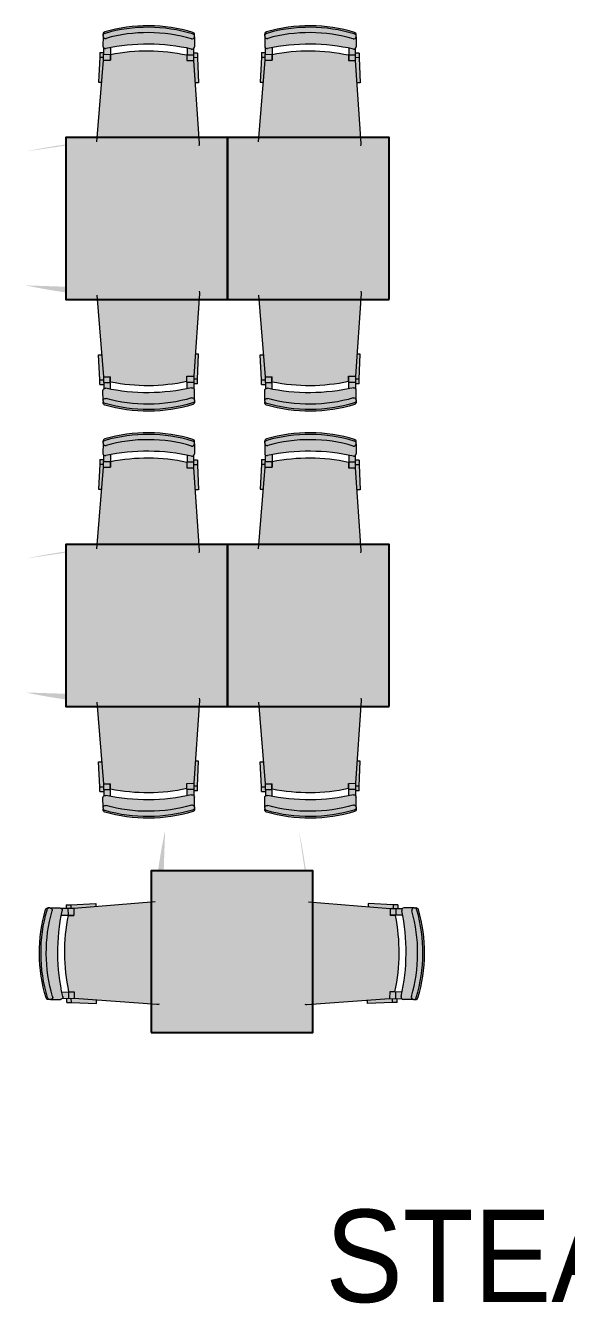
# Model space of a CAD drawing. Header units: millimetres. Extents: x -2729 to 15248, y -12439 to 5292.
# Drawn here: x 3342 to 3576, y -6857 to -6304 of the extents above; entities that cross this region are included whole.
import ezdxf

# ---------------------------------------------------------------- set-up
doc = ezdxf.new("R2010")
doc.units = ezdxf.units.MM
doc.layers.add('0-Mek_vrf text', color=7, linetype='Continuous')
doc.layers.add('tefris', color=39, linetype='Continuous')
doc.styles.add('Мой Ариал', font='arial.ttf', dxfattribs={"width": 0.9})

# ---------------------------------------------------------------- blocks, each defined once
blk = doc.blocks.new('dfgbdf')
at = {"layer": 'tefris', "color": 250, "lineweight": 9}
for p, q in [((-2454111.619684269, 525210.158802735), (-2454111.651142441, 525205.7704439993)), ((-2454111.619684269, 525210.158802735), (-2454111.651142441, 525205.7704439993)), ((-2454111.619684269, 525210.158802735), (-2454111.61313714, 525211.0721156007)), ((-2454072.020701715, 525209.8749354146), (-2454072.052159887, 525205.4865766789)), ((-2454072.020701715, 525209.8749354146), (-2454072.052159887, 525205.4865766789)), ((-2454072.020701715, 525209.8749354146), (-2454072.014154585, 525210.7882482801)), ((-2454111.393876919, 525199.8079857455), (-2454111.356269388, 525205.054168995)), ((-2454108.455731259, 525205.1188426953), (-2454108.493951429, 525199.7871974818)), ((-2454075.256584268, 525204.8808529217), (-2454075.294804439, 525199.5492077086)), ((-2454072.394878949, 525199.528419445), (-2454072.357271417, 525204.7746026947)), ((-2454114.364413285, 525164.5024694676), (-2454111.393876919, 525199.8079857455)), ((-2454112.999900517, 525201.1196209646), (-2454113.57778656, 525190.2564495396)), ((-2454112.985563781, 525203.1195695786), (-2454112.999900517, 525201.1196209646)), ((-2454112.999900517, 525201.1196209646), (-2454111.384557405, 525201.1080412957)), ((-2454112.985563781, 525203.1195695786), (-2454111.370220672, 525203.107989909)), ((-2454111.393876919, 525199.8079857455), (-2454108.393953999, 525199.7864806453)), ((-2454111.375956003, 525202.3079215129), (-2454108.476030512, 525202.2871332491)), ((-2454108.377466755, 525202.0864215513), (-2454108.393953999, 525199.7864806453)), ((-2454075.378314627, 525201.8498654515), (-2454075.394801869, 525199.5499245452)), ((-2454075.394801869, 525199.5499245452), (-2454072.394878949, 525199.528419445)), ((-2454075.276883522, 525202.0491434757), (-2454072.376958031, 525202.0283552122)), ((-2454069.8998299, 525163.7397039934), (-2454072.394878949, 525199.528419445)), ((-2454070.770216322, 525200.816895326), (-2454072.385559435, 525200.828474995)), ((-2454070.75587959, 525202.8168439397), (-2454072.371222701, 525202.8284236089)), ((-2454070.75587959, 525202.8168439397), (-2454070.770216322, 525200.816895326)), ((-2454070.770216322, 525200.816895326), (-2454070.348128059, 525189.946555534)), ((-2454113.57778656, 525190.2564495396), (-2454112.198356299, 525190.2465610235)), ((-2454070.348128059, 525189.946555534), (-2454071.727558321, 525189.95644405))]:
    blk.add_line(p, q, dxfattribs=at)
for centre, radius, start, end in [((-2454092.409191321, 525148.7779265486), 65.89265889045396, 89.45884940670703, 106.2935274857314), ((-2454092.109199028, 525148.7757760386), 65.89265889045396, 72.8850311529628, 89.71970926283139), ((-2454110.619709962, 525210.1516343682), 1, 179.5892793318425, 285.8993206494205), ((-2454110.95488347, 525210.5468397918), 0.6645643387296895, 128.1842560686453, 174.5564035868221), ((-2454110.613162832, 525211.0649472337), 1, 106.424976356534, 179.5892793318425), ((-2454110.477309588, 525209.903743491), 1.465455548318734, 98.72199400806039, 127.3173746617995), ((-2454092.409191321, 525148.7779265486), 65.19265889045396, 89.45884940670703, 106.2935274857314), ((-2454092.43093583, 525145.7446062912), 65.92605708526092, 89.4589154703867, 105.7679051027529), ((-2454092.130943537, 525145.7424557811), 65.92605708526092, 73.41065353881503, 89.71964317462334), ((-2454092.112385946, 525148.7757988839), 65.19265889045396, 72.8850311529628, 89.71970926283139), ((-2454073.020676022, 525209.8821037814), 1, 253.2792379985671, 359.5892793318426), ((-2454073.169802533, 525209.636302729), 1.465455548318734, 51.8611839938373, 80.45656463648214), ((-2454073.014128892, 525210.795416647), 1, 359.5892793318426, 72.75358231075933), ((-2454072.683058072, 525210.2724862649), 0.6645643387296895, 4.622155051725973, 50.99430259902947), ((-2454110.651168134, 525205.7632756322), 1, 179.5892793318425, 282.1716553241168), ((-2454092.605583447, 525121.3815767524), 85.28971260092196, 89.48851251595534, 102.0700716838015), ((-2454092.445793999, 525122.746649585), 80.92352941175771, 77.82438813700311, 101.3541705151467), ((-2454092.305591153, 525121.3794262424), 85.28971260092196, 77.10848695473183, 89.69004613117218), ((-2454073.052134194, 525205.4937450454), 1, 257.0069033155113, 359.5892793318426), ((-2454072.892565872, 525163.5310621646), 3, 344.9838835373608, 3.987984671885633)]:
    blk.add_arc(centre, radius, start, end, dxfattribs=at)
blk = doc.blocks.new('fgvbhfgjh')
h = blk.add_hatch(color=18)
h.set_gradient(color1=(8, 8, 8), color2=(145, 145, 145), one_color=1, tint=0.4099999964237213, name='INVCURVED')
h.paths.add_polyline_path([(-2451483.19880926, 521668.8699824771), (-2451413.19880926, 521668.8699824771), (-2451413.19880926, 521598.869982477), (-2451483.19880926, 521598.869982477)])
blk.add_lwpolyline([(-2451483.19880926, 521668.8699824771), (-2451413.19880926, 521668.8699824771), (-2451413.19880926, 521598.869982477), (-2451483.19880926, 521598.869982477), (-2451483.19880926, 521668.8699824771)])
blk = doc.blocks.new('mmmm')
at = {"layer": 'tefris'}
h = blk.add_hatch(color=18, dxfattribs=at)
h.set_gradient(color1=(8, 8, 8), color2=(92, 92, 92), one_color=1, tint=0.3600000143051147, name='CYLINDER')
edge = h.paths.add_edge_path()
edge.add_ellipse((-2457679.188082683, 522983.9656163464), major_axis=(-0.7071067817222897, 0.7071067817222896), ratio=0.9999999995503444, start_angle=224.6289349861511, end_angle=297.794258137757, ccw=False)
edge.add_line((-2457678.188103654, 522983.9591400851), (-2457678.19209032, 522983.4386288924))
edge.add_ellipse((-2457678.856640798, 522983.4429210727), major_axis=(0.4699179507806104, 0.4699179507806102), ratio=0.9999999992327752, start_angle=314.6299447237471, end_angle=369.2071047513651)
edge.add_ellipse((-2457679.342933607, 522982.8063922324), major_axis=(1.036233554988591, 1.036233554988591), ratio=0.9999999988766552, start_angle=8.340224815695624, end_angle=35.49723029684532)
edge.add_ellipse((-2457698.242316748, 522921.9324592913), major_axis=(46.09817118423729, 46.09817118423728), ratio=0.9999999999767026, start_angle=27.92569661727104, end_angle=44.76037470618905)
edge.add_ellipse((-2457698.539123553, 522921.9343762971), major_axis=(46.098171190294, 46.098171190294), ratio=0.9999999999654413, start_angle=44.49951486546471, end_angle=61.33419295303329)
edge.add_ellipse((-2457716.650621083, 522983.047354069), major_axis=(1.0362335564434, 1.0362335564434), ratio=0.9999999993428333, start_angle=53.76265933991045, end_angle=80.91966347774053)
edge.add_ellipse((-2457717.128651278, 522983.6901112522), major_axis=(-0.469917950441453, 0.469917950441453), ratio=0.9999999963918572, start_angle=-9.94721817048274, end_angle=39.59706914734291)
edge.add_line((-2457717.790263056, 522983.7526861261), (-2457717.787277593, 522984.2149197343))
edge.add_ellipse((-2457716.78729845, 522984.2084610986), major_axis=(0.7071067817655636, 0.7071067817655637), ratio=0.9999999992213571, start_angle=61.465641435351586, end_angle=134.6299448394291, ccw=False)
edge.add_ellipse((-2457698.539123555, 522921.9343762975), major_axis=(-46.59314593089847, 46.59314593089847), ratio=0.9999999999548213, start_angle=314.49951495361813, end_angle=331.3341929450192, ccw=False)
edge.add_ellipse((-2457698.239129812, 522921.9324387084), major_axis=(-46.5931459337958, 46.59314593379575), ratio=0.9999999999815988, start_angle=297.92569677302316, end_angle=314.76037479879227, ccw=False)
edge = h.paths.add_edge_path()
edge.add_ellipse((-2457761.927457061, 522875.6034356472), major_axis=(119.3420201263131, 37.18174596054682), ratio=0.4265283154179995, start_angle=36.98227490870283, end_angle=62.29266454274355)
edge.add_line((-2457720.479314032, 522937.9572304637), (-2457717.560022757, 522972.9509483364))
edge.add_line((-2457717.560022757, 522972.9509483366), (-2457714.560085328, 522972.9315724254))
edge.add_line((-2457714.560085328, 522972.931572425), (-2457714.545230464, 522975.231524454))
edge.add_ellipse((-2457698.557250628, 522895.9030799139), major_axis=(57.22157640173275, 57.22157640173277), ratio=0.9999999999961988, start_angle=392.86505360477304, end_angle=416.39483596480096, ccw=False)
edge.add_line((-2457681.545918752, 522975.0183894324), (-2457681.560773617, 522972.7184374039))
edge.add_line((-2457681.560773616, 522972.7184374039), (-2457678.560836188, 522972.6990614928))
edge.add_line((-2457678.560836188, 522972.6990614924), (-2457676.040386869, 522936.9121259068))
edge.add_ellipse((-2457679.032974005, 522936.7013600478), major_axis=(2.12132034998911, 2.12132034998911), ratio=0.9999999987284928, start_angle=300.03121224990423, end_angle=319.0286501075705, ccw=False)
edge = h.paths.add_edge_path()
edge.add_ellipse((-2457716.821540904, 522978.9067638578), major_axis=(-0.7071067809131965, 0.7071067809131961), ratio=0.999999999829844, start_angle=44.6284355362892, end_angle=147.0115104225966, ccw=False)
edge.add_line((-2457717.821519876, 522978.9132488352), (-2457717.793176502, 522983.3016024525))
edge.add_ellipse((-2457716.793197359, 522983.2951438157), major_axis=(0.7071067811908893, 0.7071067811908892), ratio=0.9999999999920784, start_angle=134.629944794807, end_angle=240.939986716869)
edge.add_ellipse((-2457698.558715172, 522918.9010413723), major_axis=(-46.61676202146179, 46.61676202146179), ratio=0.9999999999765883, start_angle=314.49958098612035, end_angle=330.80857055908643, ccw=False)
edge.add_ellipse((-2457698.258721432, 522918.8991037826), major_axis=(46.61676202181242, 46.61676202181243), ratio=0.9999999999946059, start_angle=388.45131901296287, end_angle=404.7603086764847, ccw=False)
edge.add_ellipse((-2457679.193981591, 522983.0522990646), major_axis=(0.7071067814499962, 0.7071067814499961), ratio=0.999999999992008, start_angle=208.3199025619581, end_angle=314.6281288870354)
edge.add_line((-2457678.194002653, 522983.0458087349), (-2457678.222345992, 522978.6574604695))
edge.add_ellipse((-2457679.222325135, 522978.6639191065), major_axis=(0.7071067813485851, 0.7071067813485854), ratio=0.9999999999161822, start_angle=212.248395108644, end_angle=314.629944792633, ccw=False)
edge.add_ellipse((-2457698.416077437, 522894.5359564247), major_axis=(60.30893414147975, 60.30893414147973), ratio=0.9999999999651737, start_angle=32.14679778577749, end_angle=44.73071163836433)
edge.add_ellipse((-2457698.716071179, 522894.5378940119), major_axis=(-60.30893414080492, 60.30893414080492), ratio=0.9999999999433816, start_angle=-45.47082196288935, end_angle=-32.88690840348889)
edge = h.paths.add_edge_path()
edge.add_ellipse((-2457698.242316748, 522921.9324592911), major_axis=(46.09817118435935, 46.09817118435936), ratio=0.9999999999766949, start_angle=387.9256966173313, end_angle=404.76037470619013, ccw=False)
edge.add_ellipse((-2457679.342933608, 522982.8063922322), major_axis=(-1.036233556076851, 1.036233556076851), ratio=0.9999999998429832, start_angle=276.9018505936157, end_angle=305.4972302277553, ccw=False)
edge.add_ellipse((-2457678.856640796, 522983.4429210722), major_axis=(-0.4699179509142243, 0.4699179509142243), ratio=0.9999999997353802, start_angle=224.629944793192, end_angle=276.0349705361688, ccw=False)
edge.add_line((-2457678.19209032, 522983.4386288924), (-2457678.194002448, 522983.0458404273))
edge.add_line((-2457678.194002448, 522983.0458404273), (-2457678.194002653, 522983.0458087423))
edge.add_ellipse((-2457679.19398159, 522983.0522990641), major_axis=(-0.7071067810289291, 0.7071067810289291), ratio=0.9999999999624826, start_angle=118.5788082655967, end_angle=224.6281293417238, ccw=False)
edge.add_ellipse((-2457698.258721431, 522918.8991037807), major_axis=(46.61676202343754, 46.61676202343754), ratio=0.9999999999963467, start_angle=28.44739180344517, end_angle=44.76030867725096)
edge.add_ellipse((-2457698.55871517, 522918.9010413715), major_axis=(-46.61676202056894, 46.61676202056894), ratio=0.999999999949352, start_angle=-45.50041901262929, end_angle=-29.18750223913822)
edge.add_ellipse((-2457716.793197359, 522983.2951438157), major_axis=(0.7071067813918692, 0.7071067813918696), ratio=0.9999999995664592, start_angle=134.6299447559351, end_angle=240.68108163018968, ccw=False)
edge.add_line((-2457717.793176501, 522983.301602453), (-2457717.790263056, 522983.7526861276))
edge.add_ellipse((-2457717.128651278, 522983.6901112515), major_axis=(0.469917950619392, 0.4699179506193922), ratio=0.9999999993763433, start_angle=83.22492197080362, end_angle=129.5970688284159, ccw=False)
edge.add_ellipse((-2457716.650621081, 522983.0473540693), major_axis=(1.03623355833267, 1.03623355833267), ratio=0.9999999979251082, start_angle=413.76265943400807, end_angle=442.35804038675644, ccw=False)
edge.add_ellipse((-2457698.539123553, 522921.9343762971), major_axis=(46.0981711902941, 46.09817119029425), ratio=0.9999999999654386, start_angle=404.4995148654648, end_angle=421.3341929530333, ccw=False)
h.paths.add_polyline_path([(-2457718.357715751, 522963.3889550469), (-2457719.737152682, 522963.3978645154), (-2457719.166976878, 522974.2614433565), (-2457717.551625955, 522974.2510101737), (-2457717.560022757, 522972.9509483366)])
h.paths.add_polyline_path([(-2457676.507285125, 522963.1186526685), (-2457677.886722056, 522963.1275621374), (-2457678.560836188, 522972.6990614924), (-2457678.552439386, 522973.9991233298), (-2457676.937088463, 522973.9886901478)])
h.paths.add_polyline_path([(-2457678.539522111, 522975.9990816154), (-2457676.924171188, 522975.9886484326), (-2457676.937088463, 522973.9886901478), (-2457678.552439386, 522973.9991233298)])
h.paths.add_polyline_path([(-2457717.551625955, 522974.2510101737), (-2457719.166976878, 522974.2614433565), (-2457719.154059605, 522976.2614016419), (-2457717.53870868, 522976.2509684595)])
edge = h.paths.add_edge_path()
edge.add_line((-2457714.64393665, 522975.4321661454), (-2457717.543876164, 522975.4508961928))
edge.add_line((-2457717.543876164, 522975.4508961928), (-2457717.526138693, 522978.1971569562))
edge.add_ellipse((-2457716.821540904, 522978.9067638582), major_axis=(-0.7071067812190581, 0.7071067812190583), ratio=0.9999999999837588, start_angle=90.20294078737055, end_angle=147.2123183470314)
edge.add_ellipse((-2457698.716071199, 522894.5378939973), major_axis=(-60.30893392307935, 60.30893392307935), ratio=0.999999994913458, start_angle=325.7503848735804, end_angle=327.11073702994173, ccw=False)
edge.add_line((-2457714.625215686, 522978.330699174), (-2457714.64393665, 522975.4321661454))
h = blk.add_hatch(color=33, dxfattribs=at)
h.set_gradient(color1=(172, 159, 128), one_color=1, tint=1, name='CYLINDER')
h.paths.add_polyline_path([(-2457681.460775703, 522972.717791541), (-2457681.44462911, 522975.2177393974), (-2457678.544689596, 522975.1990093497), (-2457678.560836188, 522972.6990614924)])
edge = h.paths.add_edge_path()
edge.add_line((-2457678.544689596, 522975.1990093497), (-2457681.44462911, 522975.2177393974))
edge.add_line((-2457681.44462911, 522975.2177393974), (-2457681.425908146, 522978.1162724265))
edge.add_ellipse((-2457698.416077457, 522894.535956455), major_axis=(60.30893391531446, 60.30893391531446), ratio=0.9999999950626882, start_angle=392.1491526882551, end_angle=393.50950465792675, ccw=False)
edge.add_ellipse((-2457679.222325135, 522978.6639191066), major_axis=(0.7071067813949794, 0.7071067813949791), ratio=0.9999999999964688, start_angle=212.0475552884645, end_angle=269.0569487911714)
edge.add_line((-2457678.526952125, 522977.9452701127), (-2457678.544689596, 522975.1990093497))
h.paths.add_polyline_path([(-2457717.560022757, 522972.9509483366), (-2457717.543876164, 522975.4508961928), (-2457714.64393665, 522975.4321661454), (-2457714.660083242, 522972.9322182896)])
h = blk.add_hatch(color=18, dxfattribs=at)
h.set_gradient(color1=(8, 8, 8), color2=(92, 92, 92), one_color=1, tint=0.3600000143051147, name='CYLINDER')
h.paths.add_polyline_path([(-2457678.892278905, 522823.9789179585, 0.3305505333251211), (-2457678.188103657, 522824.9406429432), (-2457678.192090323, 522825.4611541359, -0.2427438629334576), (-2457678.467965631, 522824.9178096643, -0.119052518395025), (-2457679.100993811, 522824.6480447833, -0.0735875389792936), (-2457697.969665526, 522821.7752349952, -0.0735875389735171), (-2457716.873871161, 522824.4040783907, -0.1190525126681235), (-2457717.510331056, 522824.6656439186, -0.2196094287040335), (-2457717.79026306, 522825.1470969022), (-2457717.787277597, 522824.6848632938, 0.3305455976475086), (-2457717.070738772, 522823.7323320513, 0.0735875385497968), (-2457697.96355113, 522821.0752617001, 0.0735875387030554)])
edge = h.paths.add_edge_path()
edge.add_ellipse((-2457761.927457065, 522933.2963473811), major_axis=(119.3420201236627, -37.18174596169329), ratio=0.4265283154215424, start_angle=297.7073354583348, end_angle=323.01772509326184, ccw=False)
edge.add_line((-2457720.479314036, 522870.9425525646), (-2457717.560022761, 522835.9488346917))
edge.add_line((-2457717.56002276, 522835.9488346917), (-2457714.560085332, 522835.9682106028))
edge.add_line((-2457714.560085332, 522835.9682106035), (-2457714.545230468, 522833.6682585744))
edge.add_arc((-2457698.557250631, 522912.9967031139), 80.92352941115504, 258.6051640350927, 282.1349463954001)
edge.add_line((-2457681.545918755, 522833.8813935955), (-2457681.56077362, 522836.1813456244))
edge.add_line((-2457681.56077362, 522836.1813456244), (-2457678.560836191, 522836.2007215356))
edge.add_line((-2457678.560836191, 522836.2007215356), (-2457676.040386872, 522871.9876571211))
edge.add_arc((-2457679.032974006, 522872.19842298), 3.000000000802631, -4.02865014046936, 14.96878772636373)
h.paths.add_polyline_path([(-2457716.613432716, 522830.9711249828, 0.4790289221056363), (-2457717.82151988, 522829.986534193), (-2457717.793176506, 522825.5981805755, -0.500271849319481), (-2457716.518567012, 522826.5661890912, 0.07128175433068201), (-2457697.982926989, 522824.0751990416, 0.0712817547301692), (-2457679.481009383, 522826.80540622, -0.5002619448420746), (-2457678.194002657, 522825.8539742935), (-2457678.222345996, 522830.2423225585, 0.4790207402578018), (-2457679.443049894, 522831.2112000601, -0.0549629285443206), (-2457698.015219949, 522829.0750560141, -0.054962927260355)])
h.paths.add_polyline_path([(-2457697.969665526, 522821.7752349952, 0.0735875389792797), (-2457679.100993811, 522824.6480447833, 0.1254224069759553), (-2457678.438732215, 522824.9401432965, 0.2281353875295868), (-2457678.192090323, 522825.4611541359), (-2457678.194002451, 522825.8539426008), (-2457678.194002657, 522825.853974286, 0.4988503369004011), (-2457679.476677848, 522826.8066934443, -0.071298977506095), (-2457697.982926989, 522824.0751990416, -0.0712989770642944), (-2457716.522914801, 522826.5674202554, 0.4988602312897345), (-2457717.793176505, 522825.5981805753), (-2457717.79026306, 522825.1470969007, 0.205143870496195), (-2457717.539850573, 522824.6875981205, 0.1254224130629383), (-2457716.873871161, 522824.4040783907, 0.0735875389735347)])
h.paths.add_polyline_path([(-2457718.357715755, 522845.5108279814), (-2457719.737152685, 522845.5019185132), (-2457719.166976882, 522834.6383396718), (-2457717.551625958, 522834.6487728546), (-2457717.56002276, 522835.9488346917)])
h.paths.add_polyline_path([(-2457676.507285128, 522845.7811303599), (-2457677.88672206, 522845.7722208911), (-2457678.560836191, 522836.2007215356), (-2457678.552439389, 522834.9006596985), (-2457676.937088467, 522834.9110928807)])
h.paths.add_polyline_path([(-2457678.539522115, 522832.900701413), (-2457676.924171192, 522832.9111345956), (-2457676.937088467, 522834.9110928807), (-2457678.552439389, 522834.9006596985)])
h.paths.add_polyline_path([(-2457717.551625958, 522834.6487728546), (-2457719.166976882, 522834.6383396718), (-2457719.154059607, 522832.6383813862), (-2457717.538708684, 522832.6488145689)])
h.paths.add_polyline_path([(-2457714.643936654, 522833.4676168826), (-2457717.543876167, 522833.4488868353), (-2457717.526138697, 522830.7026260718, -0.2540112033113549), (-2457716.610005976, 522830.9703896076, 0.0059357257269831), (-2457714.62521569, 522830.5690838541)])
h = blk.add_hatch(color=33, dxfattribs=at)
h.set_gradient(color1=(172, 159, 128), one_color=1, tint=1, name='CYLINDER')
h.paths.add_polyline_path([(-2457681.460775706, 522836.1819914873), (-2457681.444629114, 522833.6820436308), (-2457678.544689599, 522833.7007736783), (-2457678.560836191, 522836.2007215356)])
h.paths.add_polyline_path([(-2457678.544689599, 522833.7007736783), (-2457681.444629114, 522833.6820436308), (-2457681.42590815, 522830.7835106015, 0.0059357249099136), (-2457679.446467393, 522831.2104203594, -0.254011277546088), (-2457678.526952128, 522830.9545129157)])
h.paths.add_polyline_path([(-2457717.56002276, 522835.9488346917), (-2457717.543876167, 522833.4488868353), (-2457714.643936654, 522833.4676168826), (-2457714.660083246, 522835.9675647388)])
at = {"extrusion": (0, 0, -1), "zscale": -1, "rotation": 90}
blk.add_blockref('fgvbhfgjh', (2979332.754085634, 2974352.648700772), dxfattribs=at)
at = {"layer": 'tefris', "rotation": 0.0406654588504009}
blk.add_blockref('dfgbdf', (-3234.025752595626, -484.92879121704), dxfattribs=at)
at = {"layer": 'tefris', "xscale": -1, "rotation": 179.9593345443883}
blk.add_blockref('dfgbdf', (-3234.025752601215, 1046293.828574249), dxfattribs=at)

msp = doc.modelspace()

# ---------------------------------------------------------------- block references
at = {"layer": '0-Mek_vrf text', "color": 1}
for p in [(2461093.481643633, -529291.8769284862), (2461163.481643634, -529291.8769284862), (2461093.481643633, -529467.9536020325), (2461163.481643634, -529467.9536020325)]:
    msp.add_blockref('mmmm', p, dxfattribs=at)
at = {"layer": '0-Mek_vrf text', "color": 1, "rotation": 270}
msp.add_blockref('mmmm', (-519472.9523383443, -2464403.464487223), dxfattribs=at)

# ---------------------------------------------------------------- texts
at = {"lineweight": 40, "ltscale": 0.005, "insert": (3650.758923027686, -6856.74252632152), "char_height": 40, "attachment_point": 8, "style": 'Мой Ариал'}
msp.add_mtext('STEAK HOUSE', dxfattribs=at)

doc.saveas('drawing.dxf')
